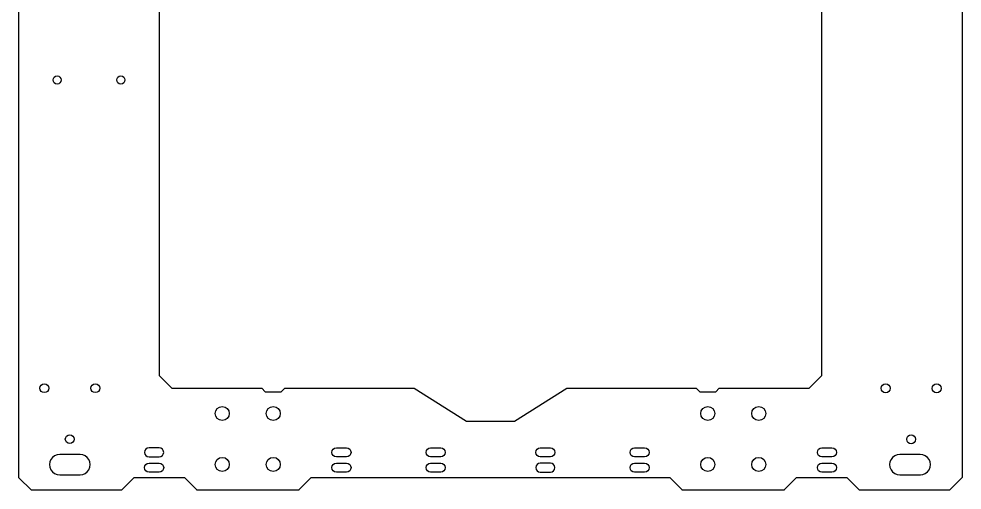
# Model space of a CAD drawing. Header units: millimetres. Extents: x -310 to 60, y -185 to 185.
# Drawn here: x -310.5 to 59.5, y -185 to 0 of the extents above; entities that cross this region are included whole.
import ezdxf

# ---------------------------------------------------------------- set-up
doc = ezdxf.new("R2010")
doc.units = ezdxf.units.MM
doc.layers.get('0').update_dxf_attribs({"linetype": 'CONTINUOUS'})

msp = doc.modelspace()

# ---------------------------------------------------------------- linework, layer by layer
for points in [[(-200.68, -184.93), (-200.68, -185.03), (-240.68, -185.03), (-240.68, -184.93), (-245.42, -180.19), (-265.42, -180.19), (-270.26, -185.03), (-305.47, -185.03), (-310.47, -180.22), (-310.47, 179.97), (-305.47, 184.97), (54.53, 184.97), (59.53, 179.97), (59.53, -180.03), (54.53, -185.03), (19.32, -185.03), (14.48, -180.19), (-5.52, -180.19), (-10.26, -184.93), (-10.26, -185.03), (-50.26, -185.03), (-50.26, -184.93), (-55, -180.19), (-195.94, -180.19)], [(-215.16, -145.03), (-213.81, -146.39), (-207.56, -146.39), (-206.2, -145.03), (-155.47, -145.03), (-134.94, -158), (-116, -158), (-95.47, -145.03), (-44.74, -145.03), (-43.39, -146.39), (-37.14, -146.39), (-35.78, -145.03), (-0.47, -145.03), (4.53, -140.03), (4.53, 139.97), (-0.47, 144.97), (-250.47, 144.97), (-255.47, 139.97), (-255.47, -140.03), (-250.47, -145.03)], [(-294.44, -171), (-295.48, -171.13), (-296.44, -171.53), (-297.27, -172.17), (-297.91, -173), (-298.31, -173.96), (-298.44, -175), (-298.31, -176.03), (-297.91, -177), (-297.27, -177.82), (-296.44, -178.46), (-295.48, -178.86), (-294.44, -179), (-286.38, -179), (-285.41, -178.86), (-284.45, -178.46), (-283.62, -177.82), (-282.98, -177), (-282.59, -176.03), (-282.45, -175), (-282.59, -173.96), (-282.98, -173), (-283.62, -172.17), (-284.45, -171.53), (-285.41, -171.13), (-286.45, -171)], [(35.09, -171), (34.06, -171.13), (33.09, -171.53), (32.26, -172.17), (31.63, -173), (31.23, -173.96), (31.09, -175), (31.23, -176.03), (31.63, -177), (32.26, -177.82), (33.09, -178.46), (34.06, -178.86), (35.09, -179), (39.25, -179), (39.53, -179.03), (39.81, -179), (43.16, -179), (44.12, -178.86), (45.09, -178.46), (45.92, -177.82), (46.55, -177), (46.95, -176.03), (47.09, -175), (46.95, -173.96), (46.55, -173), (45.92, -172.17), (45.09, -171.53), (44.12, -171.13), (43.09, -171)]]:
    msp.add_lwpolyline(points, close=True)
for points in [[(-259.42, -171.94), (-255.42, -171.94, 1), (-255.42, -168.44), (-259.42, -168.44, 1)], [(-181.94, -168.44, -1), (-181.94, -171.94), (-185.94, -171.94, -1), (-185.94, -168.44)], [(-145, -168.44, -1), (-145, -171.94), (-149, -171.94, -1), (-149, -168.44)], [(-105.94, -171.94, -1), (-105.94, -168.44), (-101.94, -168.44, -1), (-101.94, -171.94)], [(-69, -171.94, -1), (-69, -168.44), (-65, -168.44, -1), (-65, -171.94)], [(4.48, -171.94, -1), (4.48, -168.44), (8.48, -168.44, -1), (8.48, -171.94)], [(-255.42, -174.44, -1), (-255.42, -177.94), (-259.42, -177.94, -1), (-259.42, -174.44)], [(-185.94, -177.94, -1), (-185.94, -174.44), (-181.94, -174.44, -1), (-181.94, -177.94)], [(-149, -177.94, -1), (-149, -174.44), (-145, -174.44, -1), (-145, -177.94)], [(-101.94, -174.44), (-105.94, -174.44, 1), (-105.94, -177.94), (-101.94, -177.94, 1)], [(-65, -174.44, -1), (-65, -177.94), (-69, -177.94, -1), (-69, -174.44)], [(4.48, -177.94, -1), (4.48, -174.44), (8.48, -174.44, -1), (8.48, -177.94)]]:
    msp.add_lwpolyline(points, format="xyb", close=True)
for centre, radius in [((-295.47, -24.02), 1.6), ((-270.47, -24.02), 1.6), ((-300.5, -145.01), 1.75), ((-280.49, -145.01), 1.75), ((29.54, -145.04), 1.75), ((49.52, -145.09), 1.75), ((-230.68, -154.93), 2.75), ((-210.68, -154.93), 2.75), ((-40.26, -154.93), 2.75), ((-20.26, -154.93), 2.75), ((-290.5, -165.02), 1.75), ((39.53, -165.06), 1.75), ((-230.68, -174.93), 2.75), ((-210.68, -174.93), 2.75), ((-40.26, -174.93), 2.75), ((-20.26, -174.93), 2.75)]:
    msp.add_circle(centre, radius)

doc.saveas('drawing.dxf')
